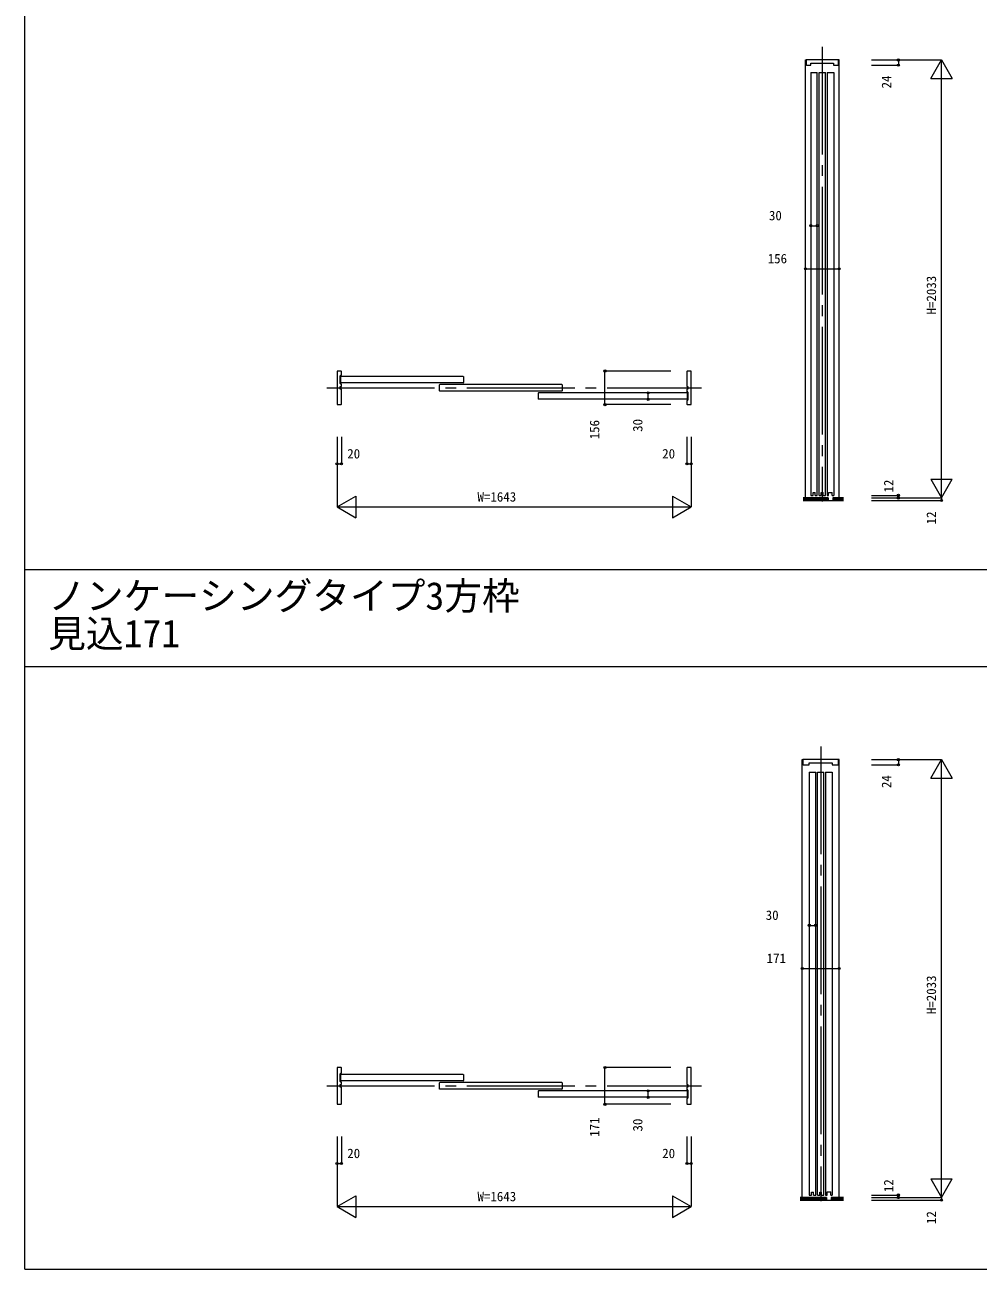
# Model space of a CAD drawing. Units: millimetres, scale not verified. Extents: x -14341 to 14341, y -10000 to 10000.
# Drawn here: x -14341 to -9919, y -10000 to -4225 of the extents above; entities that cross this region are included whole.
import ezdxf
from ezdxf.enums import TextEntityAlignment as Align

# ---------------------------------------------------------------- set-up
doc = ezdxf.new("R2010")
doc.units = ezdxf.units.MM
doc.header["$LTSCALE"] = 50
doc.linetypes.add('USER1', pattern=[13, 10, -1, 1, -1])
for name, color, linetype, lineweight in [('0-0_0', 7, 'Continuous', 18), ('0-1_YKK_F1', 7, 'Continuous', 18), ('0-2_YKK_N1', 2, 'Continuous', 18), ('0-3_YKK_B1', 4, 'Continuous', 18), ('0-4_YKK_Z1', 7, 'Continuous', 18)]:
    doc.layers.add(name, color=color, linetype=linetype, lineweight=lineweight)
doc.styles.add('ＭＳ ゴシック', font='')
doc.styles.get('ＭＳ ゴシック').set_extended_font_data('MS Gothic')

msp = doc.modelspace()

# ---------------------------------------------------------------- linework, layer by layer
at = {"layer": '0-1_YKK_F1'}
for p, q in [((-14340.51, -10000), (-14340.51, 10000)), ((-14340.51, -6752.5), (8459.49, -6752.5)), ((-14340.51, -7202.5), (8459.49, -7202.5)), ((-14340.51, -10000), (14340.51, -10000))]:
    msp.add_line(p, q, dxfattribs=at)
at = {"layer": '0-2_YKK_N1'}
for p, q in [((-10413.51, -4387.5), (-10088.51, -4387.5)), ((-10288.51, -4387.5), (-10288.51, -4411.5)), ((-10138.51, -4474.1), (-10088.51, -4387.5)), ((-10088.51, -6420.5), (-10088.51, -4387.5)), ((-10088.51, -4387.5), (-10038.51, -4474.1)), ((-10413.51, -4411.5), (-10288.51, -4411.5)), ((-10138.51, -4474.1), (-10038.51, -4474.1)), ((-10694.51, -5156.88), (-10664.51, -5156.88)), ((-10719.51, -5356.88), (-10563.51, -5356.88)), ((-11649.51, -5987.5), (-11649.51, -5831.5)), ((-11344.51, -5831.5), (-11649.51, -5831.5)), ((-11449.51, -5962.5), (-11449.51, -5932.5)), ((-11344.51, -5987.5), (-11649.51, -5987.5)), ((-12872.51, -6137.5), (-12872.51, -6262.5)), ((-11249.51, -6137.5), (-11249.51, -6462.5)), ((-12892.51, -6262.5), (-12872.51, -6262.5)), ((-10138.51, -6333.9), (-10038.51, -6333.9)), ((-10138.51, -6333.9), (-10038.51, -6333.9)), ((-10138.51, -6333.9), (-10088.51, -6420.5)), ((-10088.51, -6420.5), (-10038.51, -6333.9)), ((-12892.51, -6462.5), (-12805.91, -6412.5)), ((-12892.51, -6462.5), (-12805.91, -6512.5)), ((-12805.91, -6412.5), (-12805.91, -6512.5)), ((-11336.11, -6412.5), (-11336.11, -6512.5)), ((-11336.11, -6412.5), (-11249.51, -6462.5)), ((-11336.11, -6512.5), (-11249.51, -6462.5)), ((-10413.51, -6420.5), (-10088.51, -6420.5)), ((-10413.51, -6432.5), (-10088.51, -6432.5)), ((-10088.51, -6420.5), (-10088.51, -6432.5)), ((-10413.51, -7635), (-10088.51, -7635)), ((-10413.51, -7659), (-10288.51, -7659)), ((-10288.51, -7635), (-10288.51, -7659)), ((-10138.51, -7721.6), (-10088.51, -7635)), ((-10088.51, -9668), (-10088.51, -7635)), ((-10088.51, -7635), (-10038.51, -7721.6)), ((-10138.51, -7721.6), (-10038.51, -7721.6)), ((-10702.01, -8404.38), (-10672.01, -8404.38)), ((-10734.51, -8604.38), (-10563.51, -8604.38)), ((-11649.51, -9235), (-11649.51, -9064)), ((-11344.51, -9064), (-11649.51, -9064)), ((-11449.51, -9202.5), (-11449.51, -9172.5)), ((-11344.51, -9235), (-11649.51, -9235)), ((-12872.51, -9385), (-12872.51, -9510)), ((-11249.51, -9385), (-11249.51, -9710)), ((-12892.51, -9510), (-12872.51, -9510)), ((-10138.51, -9581.4), (-10038.51, -9581.4)), ((-10138.51, -9581.4), (-10038.51, -9581.4)), ((-10138.51, -9581.4), (-10088.51, -9668)), ((-10088.51, -9668), (-10038.51, -9581.4)), ((-12892.51, -9710), (-12805.91, -9660)), ((-12805.91, -9660), (-12805.91, -9760)), ((-11336.11, -9660), (-11336.11, -9760)), ((-11336.11, -9660), (-11249.51, -9710)), ((-10413.51, -9668), (-10088.51, -9668)), ((-10413.51, -9680), (-10088.51, -9680)), ((-10088.51, -9668), (-10088.51, -9680)), ((-12892.51, -9710), (-12805.91, -9760)), ((-11336.11, -9760), (-11249.51, -9710))]:
    msp.add_line(p, q, dxfattribs=at)
for points in [[(-12892.51, -6137.5), (-12892.51, -6462.5), (-11249.51, -6462.5)], [(-11269.51, -6137.5), (-11269.51, -6262.5), (-11249.51, -6262.5)], [(-10413.51, -6408.5), (-10288.51, -6408.5), (-10288.51, -6420.5)], [(-12892.51, -9385), (-12892.51, -9710), (-11249.51, -9710)], [(-11269.51, -9385), (-11269.51, -9510), (-11249.51, -9510)], [(-10413.51, -9656), (-10288.51, -9656), (-10288.51, -9668)]]:
    msp.add_lwpolyline(points, dxfattribs=at)
for centre in [(-10288.51, -4387.5), (-10288.51, -4411.5), (-10694.51, -5156.88), (-10664.51, -5156.88), (-10719.51, -5356.88), (-10563.51, -5356.88), (-11649.51, -5831.5), (-11449.51, -5932.5), (-11649.51, -5987.5), (-11449.51, -5962.5), (-12892.51, -6262.5), (-12872.51, -6262.5), (-11269.51, -6262.5), (-11249.51, -6262.5), (-10288.51, -6408.5), (-10288.51, -6420.5), (-10088.51, -6432.5), (-10288.51, -7635), (-10288.51, -7659), (-10702.01, -8404.38), (-10672.01, -8404.38), (-10734.51, -8604.38), (-10563.51, -8604.38), (-11649.51, -9064), (-11449.51, -9172.5), (-11649.51, -9235), (-11449.51, -9202.5), (-12892.51, -9510), (-12872.51, -9510), (-11269.51, -9510), (-11249.51, -9510), (-10288.51, -9656), (-10288.51, -9668), (-10088.51, -9680)]:
    msp.add_circle(centre, 5, dxfattribs=at)
at = {"layer": '0-3_YKK_B1'}
for p, q in [((-10719.51, -6420.5), (-10719.51, -4387.5)), ((-10719.51, -4387.5), (-10717.01, -4387.5)), ((-10563.51, -4387.5), (-10566.01, -4387.5)), ((-10563.51, -6420.5), (-10563.51, -4387.5)), ((-10694.51, -4446), (-10664.51, -4446)), ((-10694.51, -4446), (-10694.51, -6408.5)), ((-10656.51, -6408.5), (-10656.51, -4446)), ((-10656.51, -4446), (-10626.51, -4446)), ((-10626.51, -6408.5), (-10626.51, -4446)), ((-10618.51, -4446), (-10588.51, -4446)), ((-10618.51, -4446), (-10618.51, -6408.5)), ((-10588.51, -4446), (-10588.51, -6408.5)), ((-12877.51, -5889.5), (-12877.51, -5853.5)), ((-12876.01, -5858.5), (-12874.01, -5856.5)), ((-12876.01, -5858.5), (-12876.01, -5884.5)), ((-12874.01, -5886.5), (-12876.01, -5884.5)), ((-12875.51, -5851.5), (-12873.51, -5851.5)), ((-12307.01, -5856.5), (-12874.01, -5856.5)), ((-12307.01, -5886.5), (-12874.01, -5886.5)), ((-12872.51, -5850.5), (-12872.51, -5833.5)), ((-12307.01, -5856.5), (-12305.01, -5858.5)), ((-12307.01, -5886.5), (-12305.01, -5884.5)), ((-12305.01, -5884.5), (-12305.01, -5858.5)), ((-12873.51, -5891.5), (-12875.51, -5891.5)), ((-12418.01, -5896.5), (-12416.01, -5894.5)), ((-12418.01, -5896.5), (-12418.01, -5922.5)), ((-12416.01, -5924.5), (-12418.01, -5922.5)), ((-11849.01, -5894.5), (-12416.01, -5894.5)), ((-11849.01, -5924.5), (-12416.01, -5924.5)), ((-11960.01, -5934.5), (-11958.01, -5932.5)), ((-11960.01, -5934.5), (-11960.01, -5960.5)), ((-11268.01, -5932.5), (-11958.01, -5932.5)), ((-11849.01, -5894.5), (-11847.01, -5896.5)), ((-11849.01, -5924.5), (-11847.01, -5922.5)), ((-11847.01, -5922.5), (-11847.01, -5896.5)), ((-11268.51, -5927.5), (-11266.51, -5927.5)), ((-11268.01, -5932.5), (-11266.01, -5934.5)), ((-11266.01, -5960.5), (-11266.01, -5934.5)), ((-11264.51, -5929.5), (-11264.51, -5965.5)), ((-11958.01, -5962.5), (-11960.01, -5960.5)), ((-11268.01, -5962.5), (-11958.01, -5962.5)), ((-11269.51, -5968.5), (-11269.51, -5985.5)), ((-11266.51, -5967.5), (-11268.51, -5967.5)), ((-11268.01, -5962.5), (-11266.01, -5960.5)), ((-10694.51, -6408.5), (-10684.01, -6408.5)), ((-10684.01, -6408.5), (-10684.01, -6395.5)), ((-10684.01, -6395.5), (-10675.01, -6395.5)), ((-10675.01, -6408.5), (-10675.01, -6395.5)), ((-10656.51, -6408.5), (-10646.01, -6408.5)), ((-10646.01, -6408.5), (-10646.01, -6395.5)), ((-10646.01, -6395.5), (-10637.01, -6395.5)), ((-10637.01, -6408.5), (-10637.01, -6395.5)), ((-10637.01, -6408.5), (-10626.51, -6408.5)), ((-10618.51, -6408.5), (-10612.01, -6408.5)), ((-10612.01, -6408.5), (-10612.01, -6394.5)), ((-10612.01, -6394.5), (-10595.01, -6394.5)), ((-10595.01, -6408.5), (-10595.01, -6394.5)), ((-10595.01, -6408.5), (-10588.51, -6408.5)), ((-10734.51, -9668), (-10734.51, -7635)), ((-10734.51, -7635), (-10732.01, -7635)), ((-10563.51, -7635), (-10566.01, -7635)), ((-10563.51, -9668), (-10563.51, -7635)), ((-10702.01, -7693.5), (-10672.01, -7693.5)), ((-10702.01, -7693.5), (-10702.01, -9656)), ((-10664.01, -9656), (-10664.01, -7693.5)), ((-10664.01, -7693.5), (-10634.01, -7693.5)), ((-10634.01, -9656), (-10634.01, -7693.5)), ((-10626.01, -7693.5), (-10596.01, -7693.5)), ((-10626.01, -7693.5), (-10626.01, -9656)), ((-10596.01, -7693.5), (-10596.01, -9656)), ((-12872.51, -9090.5), (-12872.51, -9066)), ((-12877.51, -9129.5), (-12877.51, -9093.5)), ((-12876.01, -9098.5), (-12874.01, -9096.5)), ((-12876.01, -9098.5), (-12876.01, -9124.5)), ((-12874.01, -9126.5), (-12876.01, -9124.5)), ((-12875.51, -9091.5), (-12873.51, -9091.5)), ((-12307.01, -9096.5), (-12874.01, -9096.5)), ((-12307.01, -9096.5), (-12305.01, -9098.5)), ((-12307.01, -9126.5), (-12305.01, -9124.5)), ((-12305.01, -9124.5), (-12305.01, -9098.5)), ((-12873.51, -9131.5), (-12875.51, -9131.5)), ((-12307.01, -9126.5), (-12874.01, -9126.5)), ((-12418.01, -9136.5), (-12416.01, -9134.5)), ((-12418.01, -9136.5), (-12418.01, -9162.5)), ((-12416.01, -9164.5), (-12418.01, -9162.5)), ((-11849.01, -9134.5), (-12416.01, -9134.5)), ((-11849.01, -9164.5), (-12416.01, -9164.5)), ((-11960.01, -9174.5), (-11958.01, -9172.5)), ((-11960.01, -9174.5), (-11960.01, -9200.5)), ((-11268.01, -9172.5), (-11958.01, -9172.5)), ((-11849.01, -9134.5), (-11847.01, -9136.5)), ((-11849.01, -9164.5), (-11847.01, -9162.5)), ((-11847.01, -9162.5), (-11847.01, -9136.5)), ((-11268.51, -9167.5), (-11266.51, -9167.5)), ((-11268.01, -9172.5), (-11266.01, -9174.5)), ((-11266.01, -9200.5), (-11266.01, -9174.5)), ((-11264.51, -9169.5), (-11264.51, -9205.5)), ((-11958.01, -9202.5), (-11960.01, -9200.5)), ((-11268.01, -9202.5), (-11958.01, -9202.5)), ((-11269.51, -9208.5), (-11269.51, -9233)), ((-11266.51, -9207.5), (-11268.51, -9207.5)), ((-11268.01, -9202.5), (-11266.01, -9200.5)), ((-10691.51, -9656), (-10691.51, -9643)), ((-10691.51, -9643), (-10682.51, -9643)), ((-10682.51, -9656), (-10682.51, -9643)), ((-10653.51, -9656), (-10653.51, -9643)), ((-10653.51, -9643), (-10644.51, -9643)), ((-10644.51, -9656), (-10644.51, -9643)), ((-10619.51, -9656), (-10619.51, -9642)), ((-10619.51, -9642), (-10602.51, -9642)), ((-10602.51, -9656), (-10602.51, -9642)), ((-10702.01, -9656), (-10691.51, -9656)), ((-10664.01, -9656), (-10653.51, -9656)), ((-10644.51, -9656), (-10634.01, -9656)), ((-10626.01, -9656), (-10619.51, -9656)), ((-10602.51, -9656), (-10596.01, -9656))]:
    msp.add_line(p, q, dxfattribs=at)
for points in [[(-10566.01, -4409.5), (-10566.01, -4387.5), (-10590.81, -4387.5), (-10692.21, -4387.5), (-10717.01, -4387.5), (-10717.01, -4409.5)], [(-10715.01, -4411.5), (-10694.61, -4411.5), (-10694.11, -4411), (-10694.11, -4403.1), (-10650.11, -4403.1), (-10632.91, -4403.1)], [(-10675.01, -6408.5), (-10664.51, -6408.5), (-10664.51, -4446)], [(-10632.91, -4403.1), (-10588.91, -4403.1), (-10588.91, -4411), (-10588.41, -4411.5), (-10568.01, -4411.5)], [(-12874.51, -5831.5), (-12892.51, -5831.5), (-12892.51, -5856.5), (-12892.51, -5962.5), (-12892.51, -5987.5), (-12874.51, -5987.5)], [(-11267.51, -5987.5), (-11249.51, -5987.5), (-11249.51, -5962.5), (-11249.51, -5856.5), (-11249.51, -5831.5), (-11267.51, -5831.5)], [(-11269.51, -5833.5), (-11269.51, -5903), (-11269.01, -5903.5), (-11264.51, -5903.5), (-11264.51, -5904.5), (-11264.51, -5914.5), (-11264.51, -5915.5), (-11269.01, -5915.5)], [(-12872.51, -5985.5), (-12872.51, -5916), (-12873.01, -5915.5), (-12877.51, -5915.5), (-12877.51, -5914.5), (-12877.51, -5904.5), (-12877.51, -5903.5), (-12873.01, -5903.5)], [(-12873.01, -5903.5), (-12872.51, -5903), (-12872.51, -5892.5)], [(-11269.01, -5915.5), (-11269.51, -5916), (-11269.51, -5926.5)], [(-10566.01, -7657), (-10566.01, -7635), (-10598.31, -7635), (-10699.71, -7635), (-10732.01, -7635), (-10732.01, -7657)], [(-10730.01, -7659), (-10702.11, -7659), (-10701.61, -7658.5), (-10701.61, -7650.6), (-10657.61, -7650.6), (-10640.41, -7650.6)], [(-10640.41, -7650.6), (-10596.41, -7650.6), (-10596.41, -7658.5), (-10595.91, -7659), (-10568.01, -7659)], [(-10682.51, -9656), (-10672.01, -9656), (-10672.01, -7693.5)], [(-12874.51, -9064), (-12892.51, -9064), (-12892.51, -9096.5), (-12892.51, -9202.5), (-12892.51, -9235), (-12874.51, -9235)], [(-11269.51, -9066), (-11269.51, -9143), (-11269.01, -9143.5), (-11264.51, -9143.5), (-11264.51, -9144.5), (-11264.51, -9154.5), (-11264.51, -9155.5), (-11269.01, -9155.5)], [(-11267.51, -9235), (-11249.51, -9235), (-11249.51, -9202.5), (-11249.51, -9096.5), (-11249.51, -9064), (-11267.51, -9064)], [(-12872.51, -9233), (-12872.51, -9156), (-12873.01, -9155.5), (-12877.51, -9155.5), (-12877.51, -9154.5), (-12877.51, -9144.5), (-12877.51, -9143.5), (-12873.01, -9143.5)], [(-12873.01, -9143.5), (-12872.51, -9143), (-12872.51, -9132.5)], [(-11269.01, -9155.5), (-11269.51, -9156), (-11269.51, -9166.5)]]:
    msp.add_lwpolyline(points, dxfattribs=at)
for centre, radius, start, end in [((-10715.01, -4409.5), 2, 180, 270), ((-10568.01, -4409.5), 2, 270, 0), ((-12874.51, -5833.5), 2, 0, 90), ((-11267.51, -5833.5), 2, 90, 180), ((-12875.51, -5853.5), 2, 90, 180), ((-12875.51, -5889.5), 2, 180, 270), ((-12873.51, -5850.5), 1, 270, 0), ((-12873.51, -5892.5), 1, 0, 90), ((-11268.51, -5926.5), 1, 180, 270), ((-11266.51, -5929.5), 2, 0, 90), ((-12874.51, -5985.5), 2, 270, 0), ((-11268.51, -5968.5), 1, 90, 180), ((-11267.51, -5985.5), 2, 180, 270), ((-11266.51, -5965.5), 2, 270, 0), ((-10730.01, -7657), 2, 180, 270), ((-10568.01, -7657), 2, 270, 0), ((-12874.51, -9066), 2, 0, 90), ((-11267.51, -9066), 2, 90, 180), ((-12875.51, -9093.5), 2, 90, 180), ((-12873.51, -9090.5), 1, 270, 0), ((-12875.51, -9129.5), 2, 180, 270), ((-12873.51, -9132.5), 1, 0, 90), ((-11268.51, -9166.5), 1, 180, 270), ((-11266.51, -9169.5), 2, 0, 90), ((-12874.51, -9233), 2, 270, 0), ((-11268.51, -9208.5), 1, 90, 180), ((-11267.51, -9233), 2, 180, 270), ((-11266.51, -9205.5), 2, 270, 0)]:
    msp.add_arc(centre, radius, start, end, dxfattribs=at)
at = {"layer": '0-4_YKK_Z1', "linetype": 'USER1'}
for p, q in [((-10641.51, -4326.08), (-10641.51, -6437.5)), ((-12940.01, -5909.5), (-11202.01, -5909.5)), ((-10649.01, -7573.58), (-10649.01, -9685)), ((-12940.01, -9149.5), (-11202.01, -9149.5))]:
    msp.add_line(p, q, dxfattribs=at)
at = {"layer": '0-4_YKK_Z1'}
for p, q in [((-10614.51, -6420.5), (-10729.51, -6420.5)), ((-10614.51, -6423.5), (-10729.51, -6423.5)), ((-10614.51, -6426.5), (-10729.51, -6426.5)), ((-10614.51, -6429.5), (-10729.51, -6429.5)), ((-10729.51, -6432.5), (-10543.51, -6432.5)), ((-10614.51, -6420.5), (-10614.51, -6432.5)), ((-10543.51, -6420.5), (-10592.51, -6420.5)), ((-10592.51, -6420.5), (-10592.51, -6432.5)), ((-10543.51, -6423.5), (-10592.51, -6423.5)), ((-10543.51, -6426.5), (-10592.51, -6426.5)), ((-10543.51, -6429.5), (-10592.51, -6429.5)), ((-10622.01, -9668), (-10744.51, -9668)), ((-10622.01, -9671), (-10744.51, -9671)), ((-10622.01, -9674), (-10744.51, -9674)), ((-10622.01, -9677), (-10744.51, -9677)), ((-10744.51, -9680), (-10543.51, -9680)), ((-10622.01, -9668), (-10622.01, -9680)), ((-10543.51, -9668), (-10600.01, -9668)), ((-10600.01, -9668), (-10600.01, -9680)), ((-10543.51, -9671), (-10600.01, -9671)), ((-10543.51, -9674), (-10600.01, -9674)), ((-10543.51, -9677), (-10600.01, -9677))]:
    msp.add_line(p, q, dxfattribs=at)

# ---------------------------------------------------------------- texts
at = {"layer": '0-0_0', "style": 'ＭＳ ゴシック'}
for s, p in [('ノンケーシングタイプ3方枠', (-14232.51, -6977.5)), ('見込171', (-14232.51, -7152.5))]:
    msp.add_text(s, height=128.3, dxfattribs=at).set_placement(p, align=Align.BOTTOM_LEFT)
at = {"layer": '0-2_YKK_N1', "color": 7, "style": 'ＭＳ ゴシック'}
for s, p in [('24', (-10308.73, -4519.66)), ('H=2033', (-10100.51, -5569)), ('156', (-11662.7, -6148.45)), ('30', (-11462.68, -6113.81)), ('12', (-10298.41, -6395.28)), ('12', (-10100.51, -6543.16)), ('24', (-10308.73, -7767.16)), ('H=2033', (-10100.51, -8816.5)), ('171', (-11662.7, -9385.95)), ('30', (-11462.68, -9361.31)), ('12', (-10298.41, -9642.78)), ('12', (-10100.51, -9790.66))]:
    msp.add_text(s, height=43.99, rotation=90, dxfattribs=at).set_placement(p, align=Align.BOTTOM_LEFT)
for s, p in [('30', (-10888.94, -5144.88)), ('156', (-10894.68, -5344.88)), ('20', (-12845.18, -6250.5)), ('20', (-11384.1, -6250.5)), ('W=1643', (-12241.01, -6450.5)), ('30', (-10903.94, -8392.38)), ('171', (-10899.68, -8592.38)), ('20', (-12845.18, -9498)), ('20', (-11384.1, -9498)), ('W=1643', (-12241.01, -9698))]:
    msp.add_text(s, height=43.99, dxfattribs=at).set_placement(p, align=Align.BOTTOM_LEFT)

doc.saveas('drawing.dxf')
